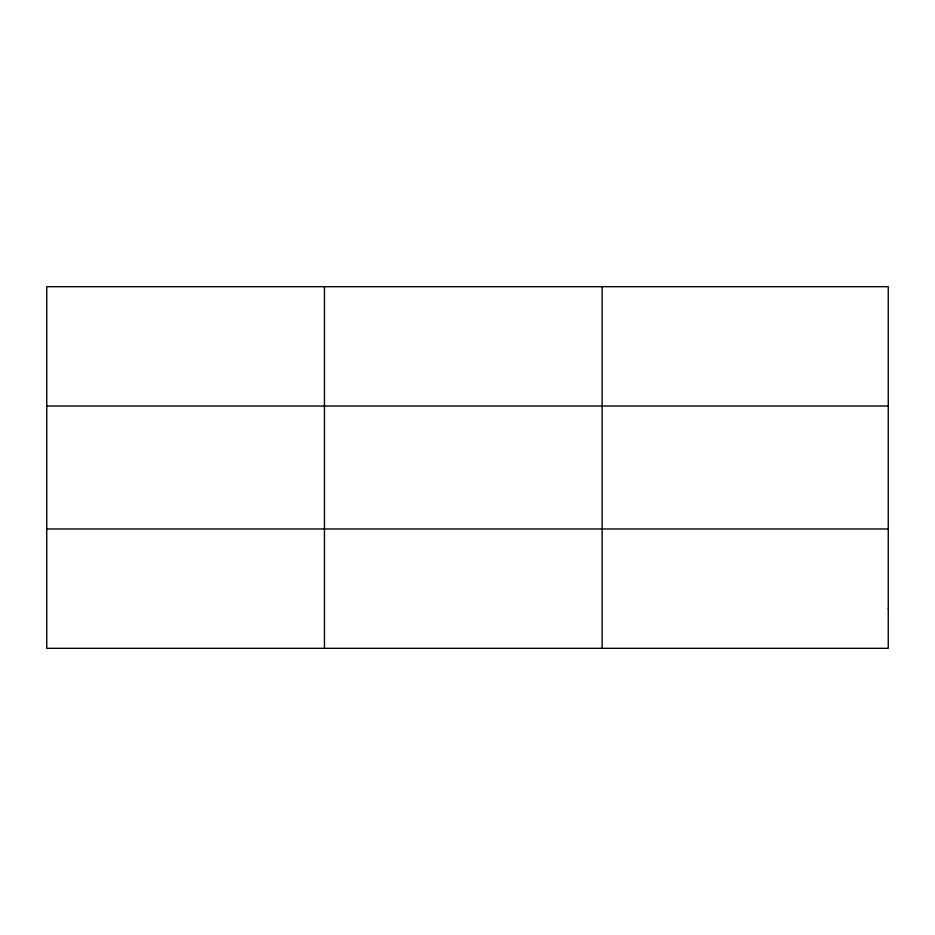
<?xml version="1.0" encoding="UTF-8"?>
<svg xmlns="http://www.w3.org/2000/svg" width="935" height="935" viewBox="0 0 935 935"><rect width="100%" height="100%" fill="white"/><g stroke="black" fill="none" stroke-linecap="round" stroke-linejoin="round"><path stroke-width="1.4" d="M324.445 648.317L324.445 286.683M602.14 648.317L602.14 286.683M46.75 406.024L888.25 406.024M46.75 528.976L888.25 528.976M888.25 608.533L888.25 648.317L46.75 648.317L46.75 286.683L888.25 286.683L888.25 608.533"/></g></svg>
